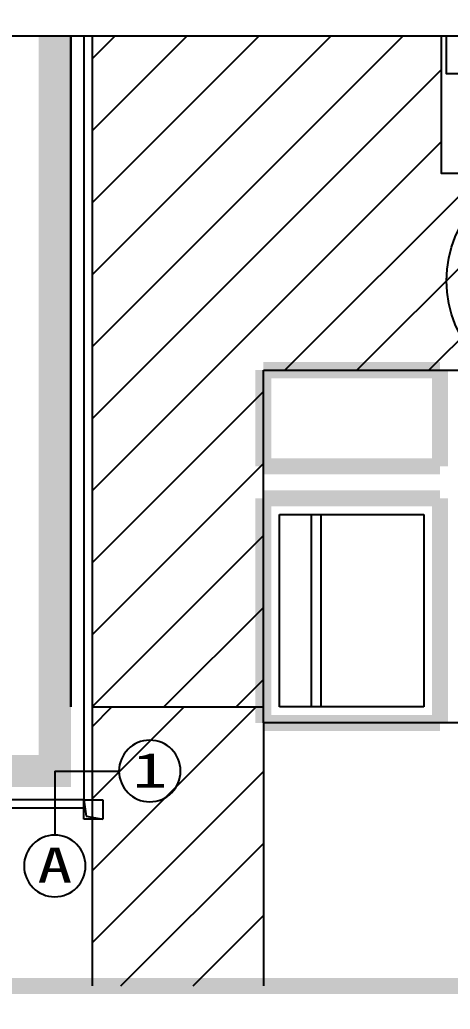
# Model space of a CAD drawing. Extents: x 93518 to 937116, y -359949 to 58022.
# Drawn here: x 690415 to 691078, y -115578 to -114054 of the extents above; entities that cross this region are included whole.
import ezdxf
from ezdxf.enums import TextEntityAlignment as Align

# ---------------------------------------------------------------- set-up
doc = ezdxf.new("R2010")
doc.units = 0
doc.header["$LTSCALE"] = 1000
doc.header["$MEASUREMENT"] = 0
doc.layers.get('0').update_dxf_attribs({"linetype": 'CONTINUOUS'})
doc.layers.add('AXIS_TEXT', color=7, linetype='CONTINUOUS')
doc.layers.add('Z-本期建构筑物', color=4, linetype='CONTINUOUS')
doc.styles.add('COMPLEX', font='geditxt.shx', dxfattribs={"bigfont": 'hztxt1.shx'})
doc.styles.add('HZ', font='geditxt.shx', dxfattribs={"width": 0.8, "bigfont": 'dxt.shx'})
doc.styles.add('SIMPLEX', font='simplex.shx', dxfattribs={"height": 0.2})
doc.styles.add('黑体', font='SIMHEI.TTF')

# ---------------------------------------------------------------- blocks, each defined once
blk = doc.blocks.new('jzw-bh')
blk.add_circle((0, 0), 1.402)
at = {"style": 'SIMPLEX', "width": 0.8}
blk.add_attdef('JZW', text='', height=1, dxfattribs=at).set_placement((0, 0), align=Align.MIDDLE)
blk = doc.blocks.new('_AXISO')
blk.add_circle((0, 0), 0.5)
at = {"layer": 'AXIS_TEXT', "style": 'COMPLEX', "width": 1.041667}
blk.add_attdef('A', text='', height=0.56, dxfattribs=at).set_placement((-0.25, -0.28), (0.25, -0.28), align=Align.FIT)
blk = doc.blocks.new('wq')
h = blk.add_hatch()
h.set_pattern_fill('ANSI31', color=8, scale=0.5, style=0)
h.set_pattern_definition([(45, (1383.7785, 0), (-1.122532, 1.122532), [])])
h.paths.add_polyline_path([(3740.7785, 1740), (3735.4385, 1740), (3735.4385, 1731.3), (3740.7785, 1731.3)])
at = {"color": 8}
for p, q in [((3734.7785, 1740), (3734.7785, 1760.9255)), ((3734.7785, 1760.9255), (3734.7785, 1740)), ((3735.1785, 1760.9255), (3735.1785, 1737.1)), ((3735.4385, 1760.2082), (3736.1558, 1760.9255)), ((3735.4385, 1757.9631), (3738.4008, 1760.9255)), ((3735.4385, 1755.718), (3740.6459, 1760.9255)), ((3735.4385, 1753.473), (3742.891, 1760.9255)), ((3735.4385, 1751.2279), (3745.136, 1760.9255)), ((3735.4385, 1760.9255), (3735.4385, 1740)), ((3735.4385, 1760.9255), (3735.4385, 1737.1)), ((3735.4385, 1748.9828), (3746.3272, 1759.8716)), ((3735.4385, 1746.7378), (3746.3272, 1757.6266)), ((3741.4458, 1750.5), (3747.5817, 1756.636)), ((3743.6909, 1750.5), (3749.8268, 1756.636)), ((3745.9359, 1750.5), (3752.0719, 1756.636)), ((3740.7785, 1740), (3740.7785, 1750.5)), ((3740.7785, 1750.5), (3759.68, 1750.5)), ((3735.4385, 1744.4927), (3740.7785, 1749.8327)), ((3735.4385, 1742.2476), (3740.7785, 1747.5876)), ((3741.2785, 1746), (3745.7785, 1746)), ((3741.2785, 1740), (3741.2785, 1746)), ((3741.2785, 1746), (3745.7785, 1746)), ((3741.2785, 1740), (3741.2785, 1746)), ((3742.2785, 1740), (3742.2785, 1746)), ((3742.5785, 1740), (3742.5785, 1746)), ((3745.7785, 1746), (3745.7785, 1740)), ((3735.4385, 1740.0026), (3740.7785, 1745.3426)), ((3737.6809, 1740), (3740.7785, 1743.0975)), ((3739.926, 1740), (3740.7785, 1740.8525)), ((3734.7785, 1740), (3734.7785, 1740)), ((3735.4385, 1740), (3735.4385, 1731.3)), ((3735.4385, 1740), (3740.7785, 1740)), ((3745.7785, 1740), (3741.2785, 1740)), ((3740.7785, 1739.5), (3740.7785, 1731.3)), ((3734.2785, 1738), (3736.2785, 1738)), ((3734.2785, 1738), (3734.2785, 1736)), ((3735.1785, 1737.1), (3722.0785, 1737.1)), ((3735.1785, 1736.5), (3735.1785, 1737.1)), ((3735.1785, 1737.1), (3735.7785, 1737.1)), ((3735.1785, 1737.1), (3735.2606, 1736.5917)), ((3735.7785, 1737.1), (3735.7785, 1736.5)), ((3735.1785, 1736.84), (3722.0785, 1736.84)), ((3735.7785, 1736.5), (3735.1785, 1736.5)), ((3735.2606, 1736.5917), (3735.7785, 1736.5))]:
    blk.add_line(p, q, dxfattribs=at)
for points, const_width in [([(3734.2785, 1760.9255), (3734.2785, 1738), (3715.7785, 1738), (3715.7785, 1760.9255)], 1), ([(3740.7785, 1747.5), (3740.7785, 1750.5)], 0.5), ([(3740.7785, 1750.5), (3746.2785, 1750.5)], 0.5), ([(3746.2785, 1747.5), (3746.2785, 1750.5)], 0.5), ([(3740.7785, 1747.5), (3746.2785, 1747.5)], 0.5), ([(3740.7785, 1746.5), (3746.2785, 1746.5)], 0.5), ([(3740.7785, 1739.5), (3740.7785, 1746.5)], 0.5), ([(3746.2785, 1746.5), (3746.2785, 1739.5)], 0.5), ([(3746.2785, 1739.5), (3740.7785, 1739.5)], 0.5), ([(3717.7785, 1731.3), (3777.7785, 1731.3)], 0.5)]:
    blk.add_lwpolyline(points, dxfattribs=dict(at, const_width=const_width))
at = {"color": 4}
blk.add_lwpolyline([(3669.988, 1760.9255), (3827.5926, 1760.9255), (3827.5926, 1609.2374), (3669.988, 1609.2374)], close=True, dxfattribs=at)
at = {"color": 8}
for points in [[(3766.0328, 1760.9255), (3766.0328, 1756.636), (3746.3272, 1756.636), (3746.3272, 1760.9255)], [(3746.4715, 1760.9255), (3746.4715, 1759.75), (3747.4715, 1759.75), (3747.4715, 1759.8536)]]:
    blk.add_lwpolyline(points, dxfattribs=at)
blk.add_lwpolyline([(3740.7785, 1750.5), (3755.7785, 1750.5), (3755.7785, 1739.5), (3740.7785, 1739.5)], close=True, dxfattribs=at)
ref = blk.add_blockref('jzw-bh', (3749.9878, 1753.2886), dxfattribs=dict(at, xscale=2.50000000000001, yscale=2.5, zscale=2.5, rotation=359.9999573616801))
ref.add_attrib('JZW', 'S4', dxfattribs={"height": 4.16667, "style": '黑体', "width": 0.85}).set_placement((3749.9878, 1753.2886), align=Align.MIDDLE)
ref = blk.add_blockref('_AXISO', (3737.2385, 1738), dxfattribs=dict(at, xscale=-1.920001440020428, yscale=1.92000125841223, zscale=1.920001257629949, rotation=180))
ref.add_attrib('A', '1', dxfattribs={"layer": 'AXIS_TEXT', "height": 1.0861, "style": '黑体', "width": 1.382813}).set_placement((3736.6954, 1737.4815), (3737.7815, 1737.4815), align=Align.FIT)
ref = blk.add_blockref('_AXISO', (3734.2785, 1735.04), dxfattribs=dict(at, xscale=-1.920001440020428, yscale=1.92000125841223, zscale=1.920001257629949, rotation=180))
ref.add_attrib('A', 'A', dxfattribs={"layer": 'AXIS_TEXT', "height": 1.0861, "style": '黑体', "width": 1.382813}).set_placement((3733.7354, 1734.5215), (3734.8215, 1734.5215), align=Align.FIT)
at = {"color": 8, "style": 'HZ', "width": 0.8}
for p in [(3758.7668, 1735.8555), (3729.686, 1643.9264), (3799.3404, 1612.5855)]:
    blk.add_attdef('9.80', p, '', height=3.5, dxfattribs=at)

msp = doc.modelspace()

# ---------------------------------------------------------------- block references
at = {"layer": 'Z-本期建构筑物', "xscale": 49.42079999997804, "yscale": 49.42079999999987, "zscale": 49.42080000000001}
msp.add_blockref('wq', (505917.6, -201104.7), dxfattribs=at)

doc.saveas('drawing.dxf')
